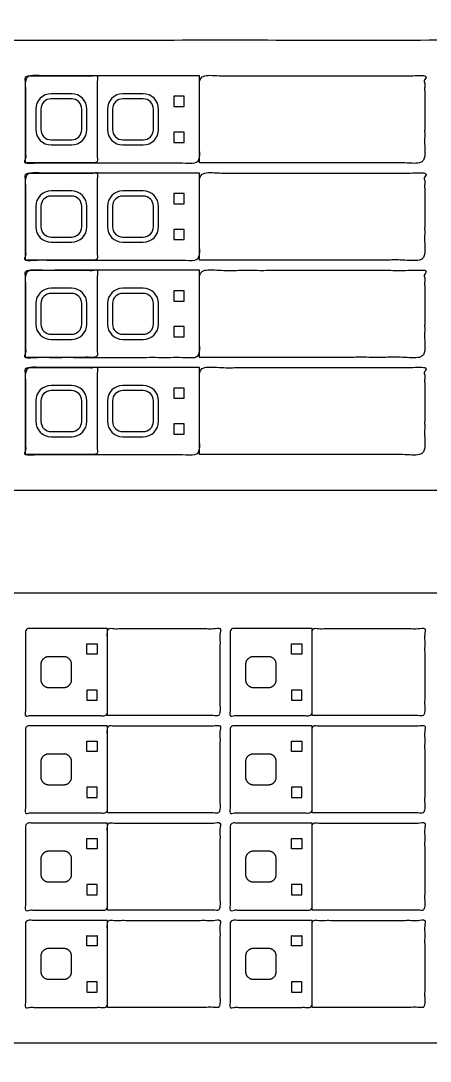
# Model space of a CAD drawing. Header units: millimetres. Extents: x 245 to 654, y -220 to 155.
# Drawn here: x 437.1 to 517.1, y -219.5 to -16.2 of the extents above; entities that cross this region are included whole.
import ezdxf

# ---------------------------------------------------------------- set-up
doc = ezdxf.new("R2010")
doc.units = ezdxf.units.MM
doc.header["$MEASUREMENT"] = 0
doc.layers.add('Default', color=7, linetype='Continuous', true_color=0x000000)

msp = doc.modelspace()

# ---------------------------------------------------------------- linework, layer by layer
at = {"layer": 'Default', "color": 3, "true_color": 0x00ff00}
for p, q in [((447.01, -31.5), (443.01, -31.5)), ((441.01, -33.5), (441.01, -37.5)), ((449.01, -37.5), (449.01, -33.5)), ((443.01, -39.5), (447.01, -39.5)), ((447.01, -50.5), (443.01, -50.5)), ((441.01, -52.5), (441.01, -56.5)), ((449.01, -56.5), (449.01, -52.5)), ((443.01, -58.5), (447.01, -58.5)), ((447.01, -69.5, 24.92), (443.01, -69.5, 24.92)), ((441.01, -71.5, 24.92), (441.01, -75.5, 24.92)), ((449.01, -75.5, 24.92), (449.01, -71.5, 24.92)), ((443.01, -77.5, 24.92), (447.01, -77.5, 24.92)), ((447.01, -88.5, 24.92), (443.01, -88.5, 24.92)), ((441.01, -90.5, 24.92), (441.01, -94.5, 24.92)), ((449.01, -94.5, 24.92), (449.01, -90.5, 24.92)), ((443.01, -96.5, 24.92), (447.01, -96.5, 24.92))]:
    msp.add_line(p, q, dxfattribs=at)
at = {"layer": 'Default', "color": 1, "true_color": 0xff0000}
for p, q in [((461.01, -31.5), (457.01, -31.5)), ((455.01, -33.5), (455.01, -37.5)), ((463.01, -37.5), (463.01, -33.5)), ((457.01, -39.5), (461.01, -39.5)), ((461.01, -50.5), (457.01, -50.5)), ((455.01, -52.5), (455.01, -56.5)), ((463.01, -56.5), (463.01, -52.5)), ((457.01, -58.5), (461.01, -58.5)), ((461.01, -69.5, 24.92), (457.01, -69.5, 24.92)), ((455.01, -71.5, 24.92), (455.01, -75.5, 24.92)), ((463.01, -75.5, 24.92), (463.01, -71.5, 24.92)), ((457.01, -77.5, 24.92), (461.01, -77.5, 24.92)), ((461.01, -88.5, 24.92), (457.01, -88.5, 24.92)), ((455.01, -90.5, 24.92), (455.01, -94.5, 24.92)), ((463.01, -94.5, 24.92), (463.01, -90.5, 24.92)), ((457.01, -96.5, 24.92), (461.01, -96.5, 24.92))]:
    msp.add_line(p, q, dxfattribs=at)
at = {"layer": 'Default', "color": 18, "true_color": 0x000000}
for p, q in [((441.01, -142), (441.01, -145)), ((445.51, -140.5), (442.51, -140.5)), ((447.01, -145), (447.01, -142)), ((481.01, -142), (481.01, -145)), ((485.51, -140.5), (482.51, -140.5)), ((487.01, -145), (487.01, -142)), ((442.51, -146.5), (445.51, -146.5)), ((482.51, -146.5), (485.51, -146.5)), ((445.51, -159.5), (442.51, -159.5)), ((485.51, -159.5), (482.51, -159.5)), ((441.01, -161), (441.01, -164)), ((447.01, -164), (447.01, -161)), ((481.01, -161), (481.01, -164)), ((487.01, -164), (487.01, -161)), ((442.51, -165.5), (445.51, -165.5)), ((482.51, -165.5), (485.51, -165.5)), ((445.51, -178.5, 24.92), (442.51, -178.5, 24.92)), ((485.51, -178.5, 24.92), (482.51, -178.5, 24.92)), ((441.01, -180, 24.92), (441.01, -183, 24.92)), ((447.01, -183, 24.92), (447.01, -180, 24.92)), ((481.01, -180, 24.92), (481.01, -183, 24.92)), ((487.01, -183, 24.92), (487.01, -180, 24.92)), ((442.51, -184.5, 24.92), (445.51, -184.5, 24.92)), ((482.51, -184.5, 24.92), (485.51, -184.5, 24.92)), ((441.01, -199, 24.92), (441.01, -202, 24.92)), ((445.51, -197.5, 24.92), (442.51, -197.5, 24.92)), ((447.01, -202, 24.92), (447.01, -199, 24.92)), ((481.01, -199, 24.92), (481.01, -202, 24.92)), ((485.51, -197.5, 24.92), (482.51, -197.5, 24.92)), ((487.01, -202, 24.92), (487.01, -199, 24.92)), ((442.51, -203.5, 24.92), (445.51, -203.5, 24.92)), ((482.51, -203.5, 24.92), (485.51, -203.5, 24.92))]:
    msp.add_line(p, q, dxfattribs=at)
at = {"layer": 'Default'}
for points in [[(447.01, -30.5), (443.01, -30.5)], [(461.01, -30.5), (457.01, -30.5)], [(440.01, -33.5), (440.01, -37.5)], [(450.01, -37.5), (450.01, -33.5)], [(454.01, -33.5), (454.01, -37.5)], [(464.01, -37.5), (464.01, -33.5)], [(443.01, -40.5), (447.01, -40.5)], [(457.01, -40.5), (461.01, -40.5)], [(447.01, -49.5), (443.01, -49.5)], [(461.01, -49.5), (457.01, -49.5)], [(440.01, -52.5), (440.01, -56.5)], [(450.01, -56.5), (450.01, -52.5)], [(454.01, -52.5), (454.01, -56.5)], [(464.01, -56.5), (464.01, -52.5)], [(443.01, -59.5), (447.01, -59.5)], [(457.01, -59.5), (461.01, -59.5)], [(447.01, -68.5), (443.01, -68.5)], [(461.01, -68.5), (457.01, -68.5)], [(440.01, -71.5), (440.01, -75.5)], [(450.01, -75.5), (450.01, -71.5)], [(454.01, -71.5), (454.01, -75.5)], [(464.01, -75.5), (464.01, -71.5)], [(443.01, -78.5), (447.01, -78.5)], [(457.01, -78.5), (461.01, -78.5)], [(447.01, -87.5), (443.01, -87.5)], [(461.01, -87.5), (457.01, -87.5)], [(440.01, -90.5), (440.01, -94.5)], [(450.01, -94.5), (450.01, -90.5)], [(454.01, -90.5), (454.01, -94.5)], [(464.01, -94.5), (464.01, -90.5)], [(443.01, -97.5), (447.01, -97.5)], [(457.01, -97.5), (461.01, -97.5)]]:
    msp.add_lwpolyline(points, dxfattribs=at)
for points in [[(467.01, -33), (469.01, -33), (469.01, -31), (467.01, -31)], [(467.01, -40), (469.01, -40), (469.01, -38), (467.01, -38)], [(467.01, -52), (469.01, -52), (469.01, -50), (467.01, -50)], [(467.01, -59), (469.01, -59), (469.01, -57), (467.01, -57)], [(467.01, -71), (469.01, -71), (469.01, -69), (467.01, -69)], [(467.01, -78), (469.01, -78), (469.01, -76), (467.01, -76)], [(467.01, -90), (469.01, -90), (469.01, -88), (467.01, -88)], [(467.01, -97), (469.01, -97), (469.01, -95), (467.01, -95)]]:
    msp.add_lwpolyline(points, close=True, dxfattribs=at)
for centre, start, end in [((443.01, -33.5), 90, 180), ((447.01, -33.5), 0, 90), ((457.01, -33.5), 90, 180), ((461.01, -33.5), 0, 90), ((443.01, -37.5), 180, 270), ((447.01, -37.5), 270, 0), ((457.01, -37.5), 180, 270), ((461.01, -37.5), 270, 0), ((443.01, -52.5), 90, 180), ((447.01, -52.5), 0, 90), ((457.01, -52.5), 90, 180), ((461.01, -52.5), 0, 90), ((443.01, -56.5), 180, 270), ((447.01, -56.5), 270, 0), ((457.01, -56.5), 180, 270), ((461.01, -56.5), 270, 0), ((443.01, -71.5, 24.92), 90, 180), ((447.01, -71.5, 24.92), 0, 90), ((457.01, -71.5, 24.92), 90, 180), ((461.01, -71.5, 24.92), 0, 90), ((443.01, -75.5, 24.92), 180, 270), ((447.01, -75.5, 24.92), 270, 0), ((457.01, -75.5, 24.92), 180, 270), ((461.01, -75.5, 24.92), 270, 0), ((443.01, -90.5, 24.92), 90, 180), ((447.01, -90.5, 24.92), 0, 90), ((457.01, -90.5, 24.92), 90, 180), ((461.01, -90.5, 24.92), 0, 90), ((443.01, -94.5, 24.92), 180, 270), ((447.01, -94.5, 24.92), 270, 0), ((457.01, -94.5, 24.92), 180, 270), ((461.01, -94.5, 24.92), 270, 0)]:
    msp.add_arc(centre, 3, start, end, dxfattribs=at)
at = {"layer": 'Default', "color": 3, "true_color": 0x00ff00}
for centre, start, end in [((443.01, -33.5), 90, 180), ((447.01, -33.5), 360, 90), ((443.01, -37.5), 180, 270), ((447.01, -37.5), 270, 0), ((443.01, -52.5), 90, 180), ((447.01, -52.5), 360, 90), ((443.01, -56.5), 180, 270), ((447.01, -56.5), 270, 0), ((443.01, -71.5, 24.92), 90, 180), ((447.01, -71.5, 24.92), 360, 90), ((443.01, -75.5, 24.92), 180, 270), ((447.01, -75.5, 24.92), 270, 0), ((443.01, -90.5, 24.92), 90, 180), ((447.01, -90.5, 24.92), 360, 90), ((443.01, -94.5, 24.92), 180, 270), ((447.01, -94.5, 24.92), 270, 0)]:
    msp.add_arc(centre, 2, start, end, dxfattribs=at)
at = {"layer": 'Default', "color": 1, "true_color": 0xff0000}
for centre, start, end in [((457.01, -33.5), 90, 180), ((461.01, -33.5), 360, 90), ((457.01, -37.5), 180, 270), ((461.01, -37.5), 270, 0), ((457.01, -52.5), 90, 180), ((461.01, -52.5), 360, 90), ((457.01, -56.5), 180, 270), ((461.01, -56.5), 270, 0), ((457.01, -71.5, 24.92), 90, 180), ((461.01, -71.5, 24.92), 360, 90), ((457.01, -75.5, 24.92), 180, 270), ((461.01, -75.5, 24.92), 270, 0), ((457.01, -90.5, 24.92), 90, 180), ((461.01, -90.5, 24.92), 360, 90), ((457.01, -94.5, 24.92), 180, 270), ((461.01, -94.5, 24.92), 270, 0)]:
    msp.add_arc(centre, 2, start, end, dxfattribs=at)
at = {"layer": 'Default'}
for points, knots in [([(249.47, -20), (249.47, -64), (249.47, -108), (449.47, -108), (649.47, -108), (649.47, -64), (649.47, -20), (449.47, -20), (249.47, -20)], [-998.356545, -998.356545, -998.356545, -892.914444, -892.914444, -537.627534, -537.627534, -432.185433, -432.185433, -76.898523, -76.898523, -76.898523]), ([(472.01, -27), (472.01, -35.5), (472.01, -44), (455.01, -44), (438.01, -44), (438.01, -35.5), (438.01, -27), (455.01, -27), (472.01, -27)], [40, 40, 40, 50, 50, 65, 65, 75, 75, 90, 90, 90]), ([(438.01, -44), (445.01, -44), (452.01, -44), (452.01, -35.5), (452.01, -27), (445.01, -27), (438.01, -27), (438.01, -35.5), (438.01, -44)], [0, 0, 0, 15.5, 15.5, 32.5, 32.5, 48, 48, 65, 65, 65]), ([(472.01, -44), (494.01, -44), (516.01, -44), (516.01, -35.5), (516.01, -27), (494.01, -27), (472.01, -27), (472.01, -35.5), (472.01, -44)], [0, 0, 0, 15, 15, 25, 25, 40, 40, 50, 50, 50]), ([(472.01, -46), (472.01, -54.5), (472.01, -63), (455.01, -63), (438.01, -63), (438.01, -54.5), (438.01, -46), (455.01, -46), (472.01, -46)], [40, 40, 40, 50, 50, 65, 65, 75, 75, 90, 90, 90]), ([(438.01, -63), (445.01, -63), (452.01, -63), (452.01, -54.5), (452.01, -46), (445.01, -46), (438.01, -46), (438.01, -54.5), (438.01, -63)], [0, 0, 0, 15.5, 15.5, 32.5, 32.5, 48, 48, 65, 65, 65]), ([(472.01, -63), (494.01, -63), (516.01, -63), (516.01, -54.5), (516.01, -46), (494.01, -46), (472.01, -46), (472.01, -54.5), (472.01, -63)], [0, 0, 0, 15, 15, 25, 25, 40, 40, 50, 50, 50]), ([(472.01, -65, 24.92), (472.01, -73.5, 24.92), (472.01, -82, 24.92), (455.01, -82, 24.92), (438.01, -82, 24.92), (438.01, -73.5, 24.92), (438.01, -65, 24.92), (455.01, -65, 24.92), (472.01, -65, 24.92)], [40, 40, 40, 50, 50, 65, 65, 75, 75, 90, 90, 90]), ([(438.01, -82, 24.92), (445.01, -82, 24.92), (452.01, -82, 24.92), (452.01, -73.5, 24.92), (452.01, -65, 24.92), (445.01, -65, 24.92), (438.01, -65, 24.92), (438.01, -73.5, 24.92), (438.01, -82, 24.92)], [0, 0, 0, 15.5, 15.5, 32.5, 32.5, 48, 48, 65, 65, 65]), ([(472.01, -82, 24.92), (494.01, -82, 24.92), (516.01, -82, 24.92), (516.01, -73.5, 24.92), (516.01, -65, 24.92), (494.01, -65, 24.92), (472.01, -65, 24.92), (472.01, -73.5, 24.92), (472.01, -82, 24.92)], [0, 0, 0, 15, 15, 25, 25, 40, 40, 50, 50, 50]), ([(472.01, -84, 24.92), (472.01, -92.5, 24.92), (472.01, -101, 24.92), (455.01, -101, 24.92), (438.01, -101, 24.92), (438.01, -92.5, 24.92), (438.01, -84, 24.92), (455.01, -84, 24.92), (472.01, -84, 24.92)], [40, 40, 40, 50, 50, 65, 65, 75, 75, 90, 90, 90]), ([(438.01, -101, 24.92), (445.01, -101, 24.92), (452.01, -101, 24.92), (452.01, -92.5, 24.92), (452.01, -84, 24.92), (445.01, -84, 24.92), (438.01, -84, 24.92), (438.01, -92.5, 24.92), (438.01, -101, 24.92)], [0, 0, 0, 15.5, 15.5, 32.5, 32.5, 48, 48, 65, 65, 65]), ([(472.01, -101, 24.92), (494.01, -101, 24.92), (516.01, -101, 24.92), (516.01, -92.5, 24.92), (516.01, -84, 24.92), (494.01, -84, 24.92), (472.01, -84, 24.92), (472.01, -92.5, 24.92), (472.01, -101, 24.92)], [0, 0, 0, 15, 15, 25, 25, 40, 40, 50, 50, 50]), ([(649.47, -216), (649.47, -172), (649.47, -128), (449.47, -128), (249.47, -128), (249.47, -172), (249.47, -216), (449.47, -216), (649.47, -216)], [3763.753991, 3763.753991, 3763.753991, 3869.143212, 3869.143212, 4231.460077, 4231.460077, 4336.849299, 4336.849299, 4699.166164, 4699.166164, 4699.166164]), ([(454.01, -135), (454.01, -143.5), (454.01, -152), (446.01, -152), (438.01, -152), (438.01, -143.5), (438.01, -135), (446.01, -135), (454.01, -135)], [40, 40, 40, 50, 50, 65, 65, 75, 75, 90, 90, 90]), ([(454.01, -152), (465.01, -152), (476.01, -152), (476.01, -143.5), (476.01, -135), (465.01, -135), (454.01, -135), (454.01, -143.5), (454.01, -152)], [0, 0, 0, 15, 15, 25, 25, 40, 40, 50, 50, 50]), ([(494.01, -135), (494.01, -143.5), (494.01, -152), (486.01, -152), (478.01, -152), (478.01, -143.5), (478.01, -135), (486.01, -135), (494.01, -135)], [40, 40, 40, 50, 50, 65, 65, 75, 75, 90, 90, 90]), ([(494.01, -152), (505.01, -152), (516.01, -152), (516.01, -143.5), (516.01, -135), (505.01, -135), (494.01, -135), (494.01, -143.5), (494.01, -152)], [0, 0, 0, 15, 15, 25, 25, 40, 40, 50, 50, 50]), ([(450.01, -140), (451.01, -140), (452.01, -140), (452.01, -139), (452.01, -138), (451.01, -138), (450.01, -138), (450.01, -139), (450.01, -140)], [0, 0, 0, 1, 1, 2, 2, 3, 3, 4, 4, 4]), ([(490.01, -140), (491.01, -140), (492.01, -140), (492.01, -139), (492.01, -138), (491.01, -138), (490.01, -138), (490.01, -139), (490.01, -140)], [0, 0, 0, 1, 1, 2, 2, 3, 3, 4, 4, 4]), ([(450.01, -147), (451.01, -147), (452.01, -147), (452.01, -148), (452.01, -149), (451.01, -149), (450.01, -149), (450.01, -148), (450.01, -147)], [0, 0, 0, 1, 1, 2, 2, 3, 3, 4, 4, 4]), ([(490.01, -147), (491.01, -147), (492.01, -147), (492.01, -148), (492.01, -149), (491.01, -149), (490.01, -149), (490.01, -148), (490.01, -147)], [0, 0, 0, 1, 1, 2, 2, 3, 3, 4, 4, 4]), ([(454.01, -154), (454.01, -162.5), (454.01, -171), (446.01, -171), (438.01, -171), (438.01, -162.5), (438.01, -154), (446.01, -154), (454.01, -154)], [40, 40, 40, 50, 50, 65, 65, 75, 75, 90, 90, 90]), ([(454.01, -171), (465.01, -171), (476.01, -171), (476.01, -162.5), (476.01, -154), (465.01, -154), (454.01, -154), (454.01, -162.5), (454.01, -171)], [0, 0, 0, 15, 15, 25, 25, 40, 40, 50, 50, 50]), ([(494.01, -154), (494.01, -162.5), (494.01, -171), (486.01, -171), (478.01, -171), (478.01, -162.5), (478.01, -154), (486.01, -154), (494.01, -154)], [40, 40, 40, 50, 50, 65, 65, 75, 75, 90, 90, 90]), ([(494.01, -171), (505.01, -171), (516.01, -171), (516.01, -162.5), (516.01, -154), (505.01, -154), (494.01, -154), (494.01, -162.5), (494.01, -171)], [0, 0, 0, 15, 15, 25, 25, 40, 40, 50, 50, 50]), ([(450.01, -159), (451.01, -159), (452.01, -159), (452.01, -158), (452.01, -157), (451.01, -157), (450.01, -157), (450.01, -158), (450.01, -159)], [0, 0, 0, 1, 1, 2, 2, 3, 3, 4, 4, 4]), ([(490.01, -159), (491.01, -159), (492.01, -159), (492.01, -158), (492.01, -157), (491.01, -157), (490.01, -157), (490.01, -158), (490.01, -159)], [0, 0, 0, 1, 1, 2, 2, 3, 3, 4, 4, 4]), ([(450.01, -166), (451.01, -166), (452.01, -166), (452.01, -167), (452.01, -168), (451.01, -168), (450.01, -168), (450.01, -167), (450.01, -166)], [0, 0, 0, 1, 1, 2, 2, 3, 3, 4, 4, 4]), ([(490.01, -166), (491.01, -166), (492.01, -166), (492.01, -167), (492.01, -168), (491.01, -168), (490.01, -168), (490.01, -167), (490.01, -166)], [0, 0, 0, 1, 1, 2, 2, 3, 3, 4, 4, 4]), ([(454.01, -173, 24.92), (454.01, -181.5, 24.92), (454.01, -190, 24.92), (446.01, -190, 24.92), (438.01, -190, 24.92), (438.01, -181.5, 24.92), (438.01, -173, 24.92), (446.01, -173, 24.92), (454.01, -173, 24.92)], [40, 40, 40, 50, 50, 65, 65, 75, 75, 90, 90, 90]), ([(454.01, -190, 24.92), (465.01, -190, 24.92), (476.01, -190, 24.92), (476.01, -181.5, 24.92), (476.01, -173, 24.92), (465.01, -173, 24.92), (454.01, -173, 24.92), (454.01, -181.5, 24.92), (454.01, -190, 24.92)], [0, 0, 0, 15, 15, 25, 25, 40, 40, 50, 50, 50]), ([(494.01, -173, 24.92), (494.01, -181.5, 24.92), (494.01, -190, 24.92), (486.01, -190, 24.92), (478.01, -190, 24.92), (478.01, -181.5, 24.92), (478.01, -173, 24.92), (486.01, -173, 24.92), (494.01, -173, 24.92)], [40, 40, 40, 50, 50, 65, 65, 75, 75, 90, 90, 90]), ([(494.01, -190, 24.92), (505.01, -190, 24.92), (516.01, -190, 24.92), (516.01, -181.5, 24.92), (516.01, -173, 24.92), (505.01, -173, 24.92), (494.01, -173, 24.92), (494.01, -181.5, 24.92), (494.01, -190, 24.92)], [0, 0, 0, 15, 15, 25, 25, 40, 40, 50, 50, 50]), ([(450.01, -178, 24.92), (451.01, -178, 24.92), (452.01, -178, 24.92), (452.01, -177, 24.92), (452.01, -176, 24.92), (451.01, -176, 24.92), (450.01, -176, 24.92), (450.01, -177, 24.92), (450.01, -178, 24.92)], [0, 0, 0, 1, 1, 2, 2, 3, 3, 4, 4, 4]), ([(490.01, -178, 24.92), (491.01, -178, 24.92), (492.01, -178, 24.92), (492.01, -177, 24.92), (492.01, -176, 24.92), (491.01, -176, 24.92), (490.01, -176, 24.92), (490.01, -177, 24.92), (490.01, -178, 24.92)], [0, 0, 0, 1, 1, 2, 2, 3, 3, 4, 4, 4]), ([(450.01, -185, 24.92), (451.01, -185, 24.92), (452.01, -185, 24.92), (452.01, -186, 24.92), (452.01, -187, 24.92), (451.01, -187, 24.92), (450.01, -187, 24.92), (450.01, -186, 24.92), (450.01, -185, 24.92)], [0, 0, 0, 1, 1, 2, 2, 3, 3, 4, 4, 4]), ([(490.01, -185, 24.92), (491.01, -185, 24.92), (492.01, -185, 24.92), (492.01, -186, 24.92), (492.01, -187, 24.92), (491.01, -187, 24.92), (490.01, -187, 24.92), (490.01, -186, 24.92), (490.01, -185, 24.92)], [0, 0, 0, 1, 1, 2, 2, 3, 3, 4, 4, 4]), ([(454.01, -192, 24.92), (454.01, -200.5, 24.92), (454.01, -209, 24.92), (446.01, -209, 24.92), (438.01, -209, 24.92), (438.01, -200.5, 24.92), (438.01, -192, 24.92), (446.01, -192, 24.92), (454.01, -192, 24.92)], [40, 40, 40, 50, 50, 65, 65, 75, 75, 90, 90, 90]), ([(454.01, -209, 24.92), (465.01, -209, 24.92), (476.01, -209, 24.92), (476.01, -200.5, 24.92), (476.01, -192, 24.92), (465.01, -192, 24.92), (454.01, -192, 24.92), (454.01, -200.5, 24.92), (454.01, -209, 24.92)], [0, 0, 0, 15, 15, 25, 25, 40, 40, 50, 50, 50]), ([(494.01, -192, 24.92), (494.01, -200.5, 24.92), (494.01, -209, 24.92), (486.01, -209, 24.92), (478.01, -209, 24.92), (478.01, -200.5, 24.92), (478.01, -192, 24.92), (486.01, -192, 24.92), (494.01, -192, 24.92)], [40, 40, 40, 50, 50, 65, 65, 75, 75, 90, 90, 90]), ([(494.01, -209, 24.92), (505.01, -209, 24.92), (516.01, -209, 24.92), (516.01, -200.5, 24.92), (516.01, -192, 24.92), (505.01, -192, 24.92), (494.01, -192, 24.92), (494.01, -200.5, 24.92), (494.01, -209, 24.92)], [0, 0, 0, 15, 15, 25, 25, 40, 40, 50, 50, 50]), ([(450.01, -197, 24.92), (451.01, -197, 24.92), (452.01, -197, 24.92), (452.01, -196, 24.92), (452.01, -195, 24.92), (451.01, -195, 24.92), (450.01, -195, 24.92), (450.01, -196, 24.92), (450.01, -197, 24.92)], [0, 0, 0, 1, 1, 2, 2, 3, 3, 4, 4, 4]), ([(490.01, -197, 24.92), (491.01, -197, 24.92), (492.01, -197, 24.92), (492.01, -196, 24.92), (492.01, -195, 24.92), (491.01, -195, 24.92), (490.01, -195, 24.92), (490.01, -196, 24.92), (490.01, -197, 24.92)], [0, 0, 0, 1, 1, 2, 2, 3, 3, 4, 4, 4]), ([(450.01, -204, 24.92), (451.01, -204, 24.92), (452.01, -204, 24.92), (452.01, -205, 24.92), (452.01, -206, 24.92), (451.01, -206, 24.92), (450.01, -206, 24.92), (450.01, -205, 24.92), (450.01, -204, 24.92)], [0, 0, 0, 1, 1, 2, 2, 3, 3, 4, 4, 4]), ([(490.01, -204, 24.92), (491.01, -204, 24.92), (492.01, -204, 24.92), (492.01, -205, 24.92), (492.01, -206, 24.92), (491.01, -206, 24.92), (490.01, -206, 24.92), (490.01, -205, 24.92), (490.01, -204, 24.92)], [0, 0, 0, 1, 1, 2, 2, 3, 3, 4, 4, 4])]:
    msp.add_open_spline(points, degree=2, knots=knots, dxfattribs=at)
at = {"layer": 'Default', "color": 18, "true_color": 0x000000}
for points in [[(442.51, -140.5), (441.01, -140.5), (441.01, -142)], [(447.01, -142), (447.01, -140.5), (445.51, -140.5)], [(482.51, -140.5), (481.01, -140.5), (481.01, -142)], [(487.01, -142), (487.01, -140.5), (485.51, -140.5)], [(441.01, -145), (441.01, -146.5), (442.51, -146.5)], [(445.51, -146.5), (447.01, -146.5), (447.01, -145)], [(481.01, -145), (481.01, -146.5), (482.51, -146.5)], [(485.51, -146.5), (487.01, -146.5), (487.01, -145)], [(442.51, -159.5), (441.01, -159.5), (441.01, -161)], [(447.01, -161), (447.01, -159.5), (445.51, -159.5)], [(482.51, -159.5), (481.01, -159.5), (481.01, -161)], [(487.01, -161), (487.01, -159.5), (485.51, -159.5)], [(441.01, -164), (441.01, -165.5), (442.51, -165.5)], [(445.51, -165.5), (447.01, -165.5), (447.01, -164)], [(481.01, -164), (481.01, -165.5), (482.51, -165.5)], [(485.51, -165.5), (487.01, -165.5), (487.01, -164)], [(442.51, -178.5, 24.92), (441.01, -178.5, 24.92), (441.01, -180, 24.92)], [(447.01, -180, 24.92), (447.01, -178.5, 24.92), (445.51, -178.5, 24.92)], [(482.51, -178.5, 24.92), (481.01, -178.5, 24.92), (481.01, -180, 24.92)], [(487.01, -180, 24.92), (487.01, -178.5, 24.92), (485.51, -178.5, 24.92)], [(441.01, -183, 24.92), (441.01, -184.5, 24.92), (442.51, -184.5, 24.92)], [(445.51, -184.5, 24.92), (447.01, -184.5, 24.92), (447.01, -183, 24.92)], [(481.01, -183, 24.92), (481.01, -184.5, 24.92), (482.51, -184.5, 24.92)], [(485.51, -184.5, 24.92), (487.01, -184.5, 24.92), (487.01, -183, 24.92)], [(442.51, -197.5, 24.92), (441.01, -197.5, 24.92), (441.01, -199, 24.92)], [(447.01, -199, 24.92), (447.01, -197.5, 24.92), (445.51, -197.5, 24.92)], [(482.51, -197.5, 24.92), (481.01, -197.5, 24.92), (481.01, -199, 24.92)], [(487.01, -199, 24.92), (487.01, -197.5, 24.92), (485.51, -197.5, 24.92)], [(441.01, -202, 24.92), (441.01, -203.5, 24.92), (442.51, -203.5, 24.92)], [(445.51, -203.5, 24.92), (447.01, -203.5, 24.92), (447.01, -202, 24.92)], [(481.01, -202, 24.92), (481.01, -203.5, 24.92), (482.51, -203.5, 24.92)], [(485.51, -203.5, 24.92), (487.01, -203.5, 24.92), (487.01, -202, 24.92)]]:
    msp.add_rational_spline(points, [1, 0.707106781186, 1], degree=2, dxfattribs=at)

doc.saveas('drawing.dxf')
